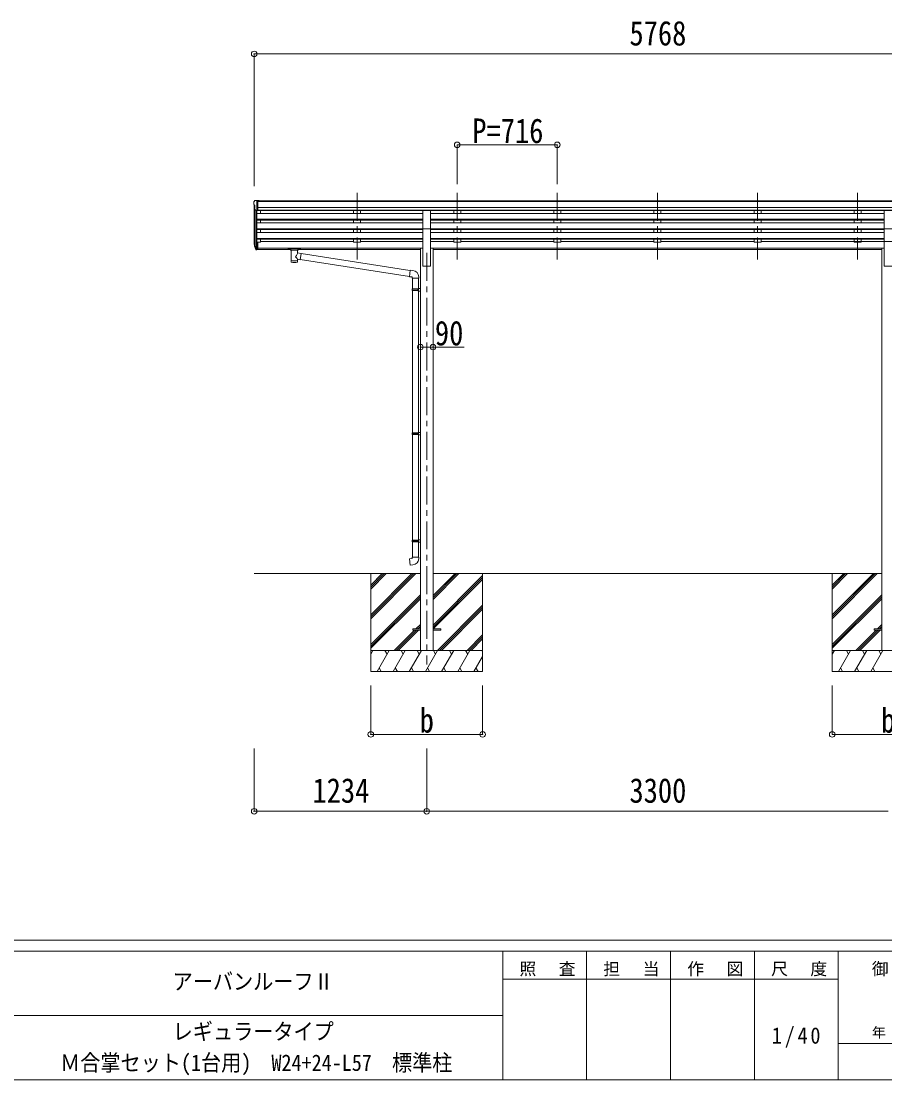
# Model space of a CAD drawing. Units: millimetres at full size, sheet at 1:40; some dimension numbers follow another scale. Extents: x -11243 to 11243, y -7760 to 7760.
# Drawn here: x 158 to 6334, y -7760 to -187 of the extents above; entities that cross this region are included whole.
import ezdxf
from ezdxf.enums import TextEntityAlignment as Align

# ---------------------------------------------------------------- set-up
doc = ezdxf.new("R2010")
doc.units = ezdxf.units.MM
doc.header["$LTSCALE"] = 40
doc.header["$PDMODE"] = 32
doc.header["$PDSIZE"] = 40
doc.linetypes.add('CHAIN1', pattern=[8, 5, -1, 1, -1])
for name, color, linetype, lineweight in [('0-0_0', 7, 'Continuous', 9), ('0-1_本体', 5, 'CHAIN1', 9), ('0-3_ELV2', 4, 'Continuous', 9), ('0-6_OTH_LINE', 6, 'Continuous', 9), ('0-9_OUTLINE', 7, 'Continuous', 9), ('F-0_240', 7, 'Continuous', 9)]:
    doc.layers.add(name, color=color, linetype=linetype, lineweight=lineweight)
doc.styles.add('ＭＳ ゴシック', font='')
doc.styles.get('ＭＳ ゴシック').set_extended_font_data('MS Gothic')

msp = doc.modelspace()

# ---------------------------------------------------------------- linework, layer by layer
at = {"layer": '0-0_0'}
for p, q in [((1824.23, -4138.73), (3013.03, -4138.73)), ((2658.23, -4138.73), (2658.23, -4838.73)), ((2658.23, -4432.9), (2952.41, -4138.73)), ((2658.23, -4447.05), (2966.55, -4138.73)), ((2658.23, -4461.19), (2980.69, -4138.73)), ((2658.23, -4249.06), (2768.56, -4138.73)), ((2658.23, -4234.92), (2754.42, -4138.73)), ((2658.23, -4220.77), (2740.28, -4138.73)), ((3103.43, -4324.36), (3289.06, -4138.73)), ((3103.43, -4310.22), (3274.92, -4138.73)), ((3103.43, -4296.07), (3260.78, -4138.73)), ((3103.43, -4138.73), (6313.03, -4138.73)), ((3103.43, -4508.2), (3458.23, -4153.41)), ((3458.23, -4138.73), (3458.23, -4838.73)), ((5958.23, -4138.73), (5958.23, -4838.73)), ((5958.23, -4432.9), (6252.41, -4138.73)), ((5958.23, -4447.05), (6266.55, -4138.73)), ((5958.23, -4461.19), (6280.69, -4138.73)), ((5958.23, -4249.06), (6068.56, -4138.73)), ((5958.23, -4234.92), (6054.42, -4138.73)), ((5958.23, -4220.77), (6040.28, -4138.73)), ((3103.43, -4522.35), (3458.23, -4167.55)), ((3105.69, -4534.23), (3458.23, -4181.69)), ((2658.23, -4645.04), (3013.03, -4290.24)), ((2658.23, -4659.18), (3013.03, -4304.38)), ((5958.23, -4645.04), (6313.03, -4290.24)), ((5958.23, -4659.18), (6313.03, -4304.38)), ((2658.23, -4673.32), (3013.03, -4318.52)), ((3135.04, -4688.73), (3458.23, -4365.54)), ((3149.18, -4688.73), (3458.23, -4379.68)), ((5958.23, -4673.32), (6313.03, -4318.52)), ((3163.32, -4688.73), (3458.23, -4393.82)), ((2826.67, -4688.73), (2972.17, -4543.23)), ((2840.81, -4688.73), (2986.31, -4543.23)), ((2854.95, -4688.73), (3000.45, -4543.23)), ((2981.17, -4534.23), (3013.03, -4502.37)), ((2995.31, -4534.23), (3013.03, -4516.51)), ((3009.45, -4534.23), (3013.03, -4530.65)), ((6126.67, -4688.73), (6272.17, -4543.23)), ((6140.81, -4688.73), (6286.31, -4543.23)), ((6154.95, -4688.73), (6300.45, -4543.23)), ((6281.17, -4534.23), (6313.03, -4502.37)), ((6295.31, -4534.23), (6313.03, -4516.51)), ((6309.45, -4534.23), (6313.03, -4530.65)), ((3347.17, -4688.73), (3458.23, -4577.67)), ((3361.31, -4688.73), (3458.23, -4591.81)), ((3375.45, -4688.73), (3458.23, -4605.95)), ((3458.23, -4688.73), (2658.23, -4688.73)), ((2658.23, -4716.23), (2674.11, -4688.73)), ((2702.97, -4838.73), (2789.58, -4688.73)), ((2774.58, -4714.71), (2759.58, -4688.73)), ((2818.45, -4838.73), (2905.05, -4688.73)), ((2890.05, -4714.71), (2875.04, -4688.73)), ((2933.91, -4838.73), (3020.52, -4688.73)), ((3005.52, -4714.71), (2990.52, -4688.73)), ((3049.39, -4838.73), (3135.99, -4688.73)), ((3120.99, -4714.71), (3105.99, -4688.73)), ((3164.86, -4838.73), (3251.46, -4688.73)), ((3236.46, -4714.71), (3221.46, -4688.73)), ((3280.33, -4838.73), (3366.93, -4688.73)), ((3336.93, -4688.73), (3351.93, -4714.71)), ((3452.4, -4688.73), (3458.23, -4698.83)), ((6758.23, -4688.73), (5958.23, -4688.73)), ((5958.23, -4716.23), (5974.11, -4688.73)), ((6002.97, -4838.73), (6089.58, -4688.73)), ((6074.58, -4714.71), (6059.58, -4688.73)), ((6118.45, -4838.73), (6205.05, -4688.73)), ((6190.05, -4714.71), (6175.04, -4688.73)), ((6233.91, -4838.73), (6320.52, -4688.73)), ((6305.52, -4714.71), (6290.52, -4688.73)), ((3395.8, -4838.73), (3458.23, -4730.59)), ((2658.23, -4838.73), (3458.23, -4838.73)), ((2717.97, -4812.75), (2732.97, -4838.73)), ((2833.44, -4812.75), (2848.44, -4838.73)), ((2948.91, -4812.75), (2963.91, -4838.73)), ((3064.38, -4812.75), (3079.38, -4838.73)), ((3179.85, -4812.75), (3194.85, -4838.73)), ((3295.32, -4812.75), (3310.32, -4838.73)), ((3410.79, -4812.75), (3425.79, -4838.73)), ((5958.23, -4838.73), (6758.23, -4838.73)), ((6017.97, -4812.75), (6032.97, -4838.73)), ((6133.44, -4812.75), (6148.44, -4838.73)), ((6248.91, -4812.75), (6263.91, -4838.73))]:
    msp.add_line(p, q, dxfattribs=at)
at = {"layer": '0-1_本体'}
for p, q in [((2560.23, -1414.32), (2560.23, -1891.84)), ((2560.23, -1414.32), (2560.23, -1891.84)), ((3276.23, -1414.32), (3276.23, -1891.84)), ((3276.23, -1414.32), (3276.23, -1891.84)), ((3992.23, -1414.32), (3992.23, -1891.84)), ((3992.23, -1414.32), (3992.23, -1891.84)), ((4708.23, -1414.32), (4708.23, -1891.84)), ((4708.23, -1414.32), (4708.23, -1891.84)), ((5424.23, -1414.32), (5424.23, -1891.84)), ((5424.23, -1414.32), (5424.23, -1891.84)), ((6140.23, -1414.32), (6140.23, -1891.84)), ((6140.23, -1414.32), (6140.23, -1891.84)), ((3058.23, -1845.16), (3058.23, -4788.73))]:
    msp.add_line(p, q, dxfattribs=at)
at = {"layer": '0-3_ELV2'}
for p, q in [((1822.23, -1479.44), (1822.23, -1480.07)), ((1824.23, -1500.65), (1824.23, -1767.09)), ((1824.76, -1501.25), (1830.08, -1504.32)), ((1829.14, -1470.64), (1825.07, -1476.45)), ((1832.23, -1470.07), (1829.9, -1470.21)), ((1830.23, -1504.58), (1830.23, -1520.86)), ((1832.23, -1470.07), (1850.73, -1470.07)), ((1844.23, -1543.06), (1844.23, -1470.07)), ((1850.73, -1470.07), (1860.73, -1470.16)), ((1850.73, -1542.06), (1850.73, -1470.07)), ((7565.73, -1471.67), (1850.73, -1471.67)), ((7565.73, -1476.89), (1850.73, -1476.89)), ((1860.73, -1471.67), (1860.73, -1470.16)), ((1836.6, -1541.24), (1827.6, -1525.65)), ((1829.2, -1528.42), (1829.2, -1793.8)), ((1838.23, -1542.58), (1838.22, -1812.23)), ((1844.23, -1543.06), (1839.02, -1542.74)), ((1850.73, -1542.06), (1844.23, -1542.06)), ((1844.23, -1543.06), (1844.23, -1767.45)), ((1844.23, -1561.97), (3030.73, -1561.97)), ((7565.73, -1520.42), (1850.73, -1520.42)), ((7565.73, -1538.27), (1850.73, -1538.27)), ((3030.73, -1541.52), (1850.73, -1541.52)), ((1869.23, -1541.52), (1869.23, -1561.97)), ((2535.23, -1541.52), (2535.23, -1561.97)), ((2585.23, -1541.52), (2585.23, -1561.97)), ((3030.73, -1672.5), (3030.73, -1540.7)), ((3030.73, -1540.7), (3085.73, -1540.7)), ((3085.73, -1672.5), (3085.73, -1540.7)), ((6330.73, -1541.52), (3085.73, -1541.52)), ((6330.73, -1561.97), (3085.73, -1561.97)), ((3251.23, -1541.52), (3251.23, -1561.97)), ((3301.23, -1541.52), (3301.23, -1561.97)), ((3967.23, -1541.52), (3967.23, -1561.97)), ((4017.23, -1541.52), (4017.23, -1561.97)), ((4683.23, -1541.52), (4683.23, -1561.97)), ((4733.23, -1541.52), (4733.23, -1561.97)), ((5399.23, -1541.52), (5399.23, -1561.97)), ((5449.23, -1541.52), (5449.23, -1561.97)), ((6115.23, -1541.52), (6115.23, -1561.97)), ((6165.23, -1541.52), (6165.23, -1561.97)), ((6330.73, -1672.5), (6330.73, -1540.7)), ((6330.73, -1540.7), (6385.73, -1540.7)), ((1844.23, -1603.85), (3030.73, -1603.85)), ((1844.23, -1605.35), (3030.73, -1605.35)), ((1844.23, -1609.67), (3030.73, -1609.67)), ((1844.23, -1630.47), (3030.73, -1630.47)), ((1869.23, -1609.67), (1869.23, -1630.47)), ((2535.23, -1609.67), (2535.23, -1630.47)), ((2585.23, -1609.67), (2585.23, -1630.47)), ((6330.73, -1603.85), (3085.73, -1603.85)), ((6330.73, -1605.35), (3085.73, -1605.35)), ((6330.73, -1609.67), (3085.73, -1609.67)), ((6330.73, -1630.47), (3085.73, -1630.47)), ((3251.23, -1609.67), (3251.23, -1630.47)), ((3301.23, -1609.67), (3301.23, -1630.47)), ((3967.23, -1609.67), (3967.23, -1630.47)), ((4017.23, -1609.67), (4017.23, -1630.47)), ((4683.23, -1609.67), (4683.23, -1630.47)), ((4733.23, -1609.67), (4733.23, -1630.47)), ((5399.23, -1609.67), (5399.23, -1630.47)), ((5449.23, -1609.67), (5449.23, -1630.47)), ((6115.23, -1609.67), (6115.23, -1630.47)), ((6165.23, -1609.67), (6165.23, -1630.47)), ((1844.23, -1672.34), (3030.73, -1672.34)), ((1844.23, -1673.84), (3030.73, -1673.84)), ((1844.23, -1678.16), (3030.73, -1678.16)), ((1844.23, -1698.96), (3030.73, -1698.96)), ((1844.23, -1740.84), (3030.73, -1740.84)), ((1869.23, -1698.96), (1869.23, -1678.16)), ((2535.23, -1678.16), (2535.23, -1698.96)), ((2585.23, -1678.16), (2585.23, -1698.96)), ((3030.73, -1672.5), (3030.73, -1938.73)), ((3030.73, -1672.5), (3085.73, -1672.5)), ((6330.73, -1672.34), (3085.73, -1672.34)), ((3085.73, -1672.5), (3085.73, -1938.73)), ((6330.73, -1673.84), (3085.73, -1673.84)), ((6330.73, -1678.16), (3085.73, -1678.16)), ((6330.73, -1698.96), (3085.73, -1698.96)), ((6330.73, -1740.84), (3085.73, -1740.84)), ((3251.23, -1678.16), (3251.23, -1698.96)), ((3301.23, -1678.16), (3301.23, -1698.96)), ((3967.23, -1678.16), (3967.23, -1698.96)), ((4017.23, -1678.16), (4017.23, -1698.96)), ((4683.23, -1678.16), (4683.23, -1698.96)), ((4733.23, -1678.16), (4733.23, -1698.96)), ((5399.23, -1678.16), (5399.23, -1698.96)), ((5449.23, -1678.16), (5449.23, -1698.96)), ((6115.23, -1678.16), (6115.23, -1698.96)), ((6165.23, -1678.16), (6165.23, -1698.96)), ((6330.73, -1672.5), (6330.73, -1938.73)), ((6330.73, -1672.5), (6385.73, -1672.5)), ((1825.32, -1781.64), (1829.2, -1789.59)), ((1825.93, -1780.26), (1829.2, -1787.33)), ((1827.64, -1792.92), (1827.98, -1797.32)), ((1827.98, -1797.32), (1836.79, -1820.87)), ((1828.59, -1796.76), (1836.79, -1812.93)), ((1837.8, -1811.81), (1830.04, -1796.4)), ((1844.23, -1812.48), (1839.09, -1812.48)), ((1844.23, -1814.29), (1839.38, -1814.29)), ((1844.23, -1742.33), (3030.73, -1742.33)), ((1844.23, -1746.65), (3030.73, -1746.65)), ((1844.23, -1767.45), (1844.23, -1822.22)), ((1850.73, -1767.45), (1844.23, -1767.45)), ((1850.73, -1807.58), (1844.23, -1807.58)), ((1850.73, -1812.46), (1844.23, -1812.46)), ((1850.73, -1767.45), (1850.73, -1821.48)), ((1869.23, -1768.08), (1850.73, -1768.08)), ((1850.73, -1810.16), (3013.03, -1810.16)), ((1850.73, -1811.55), (3013.03, -1811.55)), ((1869.23, -1746.65), (1869.23, -1768.08)), ((1869.23, -1763.14), (2535.23, -1763.14)), ((2535.23, -1746.65), (2535.23, -1768.08)), ((2585.23, -1768.08), (2535.23, -1768.08)), ((2585.23, -1746.65), (2585.23, -1768.08)), ((2585.23, -1763.14), (3030.73, -1763.14)), ((3013.03, -1809.73), (3013.03, -4688.73)), ((3013.03, -1809.73), (3030.73, -1809.73)), ((6330.73, -1742.33), (3085.73, -1742.33)), ((6330.73, -1746.65), (3085.73, -1746.65)), ((3251.23, -1763.14), (3085.73, -1763.14)), ((3103.43, -1809.73), (3085.73, -1809.73)), ((3103.43, -1809.73), (3103.43, -4688.73)), ((6313.03, -1810.16), (3103.43, -1810.16)), ((6313.03, -1811.55), (3103.43, -1811.55)), ((3251.23, -1746.65), (3251.23, -1768.08)), ((3301.23, -1768.08), (3251.23, -1768.08)), ((3301.23, -1746.65), (3301.23, -1768.08)), ((3967.23, -1763.14), (3301.23, -1763.14)), ((3967.23, -1746.65), (3967.23, -1768.08)), ((4017.23, -1768.08), (3967.23, -1768.08)), ((4017.23, -1746.65), (4017.23, -1768.08)), ((4683.23, -1763.14), (4017.23, -1763.14)), ((4683.23, -1746.65), (4683.23, -1768.08)), ((4733.23, -1768.08), (4683.23, -1768.08)), ((4733.23, -1746.65), (4733.23, -1768.08)), ((5399.23, -1763.14), (4733.23, -1763.14)), ((5399.23, -1746.65), (5399.23, -1768.08)), ((5449.23, -1768.08), (5399.23, -1768.08)), ((5449.23, -1746.65), (5449.23, -1768.08)), ((6330.73, -1763.14), (5449.23, -1763.14)), ((6115.23, -1746.65), (6115.23, -1768.08)), ((6385.73, -1763.14), (6115.23, -1763.14)), ((6165.23, -1768.08), (6115.23, -1768.08)), ((6165.23, -1746.65), (6165.23, -1768.08)), ((6330.73, -1763.14), (6165.23, -1763.14)), ((6313.03, -1809.73), (6313.03, -4688.73)), ((6313.03, -1809.73), (6330.73, -1809.73)), ((1844.23, -1822.22), (1839.38, -1822.22)), ((1850.73, -1821.48), (1844.23, -1821.48)), ((2084.73, -1819.24), (1850.73, -1819.24)), ((3013.03, -1819.24), (2138.73, -1819.24)), ((6313.03, -1819.24), (3103.43, -1819.24)), ((3030.73, -1938.73), (3085.73, -1938.73)), ((6330.73, -1938.73), (6385.73, -1938.73)), ((2958.23, -4534.23), (2958.23, -4543.23)), ((2958.23, -4534.23), (3013.03, -4534.23)), ((2958.23, -4543.23), (3013.03, -4543.23)), ((3103.43, -4534.23), (3158.23, -4534.23)), ((3103.43, -4543.23), (3158.23, -4543.23)), ((3158.23, -4534.23), (3158.23, -4543.23)), ((6258.23, -4534.23), (6258.23, -4543.23)), ((6258.23, -4534.23), (6313.03, -4534.23)), ((6258.23, -4543.23), (6313.03, -4543.23))]:
    msp.add_line(p, q, dxfattribs=at)
for centre, radius, start, end in [((1825.23, -1479.44), 3, 93, 180), ((2024.23, -1480.07), 202, 180, 184.94904), ((1829.13, -1496.88), 6.18, 185.7035, 224.99897), ((1829.96, -1471.21), 1, 93.5, 145), ((1829.93, -1504.58), 0.3, 0, 60), ((1830.2, -1524.15), 3, 94.7167, 210), ((1829.93, -1520.86), 0.3, 274.7167, 0), ((1839.2, -1539.74), 3, 210, 266.5), ((1853.41, -1772.52), 29.53, 186.50806, 197.98144), ((1854.82, -1770.77), 30.41, 187.1552, 198.19734)]:
    msp.add_arc(centre, radius, start, end, dxfattribs=at)
for centre, major_axis, ratio, start_param, end_param in [((1912.88, -1772.96), (-89.06, 1.43), 0.57596, 6.1962358, 6.3678173), ((1912.09, -1766.28), (87.93, 4.42), 0.541684, 3.0659337, 3.2228513), ((1828.94, -1792.92), (1.3, 0), 0.90356, 1.3700892, 3.347195), ((1914.86, -1776.73), (-89.07, 0), 0.90356, 0.2056023, 0.2515348), ((1914.15, -1772.86), (-88.05, 0), 0.90356, 0.2662965, 0.3003836), ((1839.38, -1811.58), (-3, 0), 0.90356, 0.5235988, 1.5707963), ((1839.09, -1811.13), (-1.5, 0), 0.90356, 0.5235988, 1.5707963), ((1839.38, -1819.51), (3, 0), 0.90356, 3.6651914, 4.712389)]:
    msp.add_ellipse(centre, major_axis=major_axis, ratio=ratio, start_param=start_param, end_param=end_param, dxfattribs=at)
at = {"layer": '0-6_OTH_LINE'}
for p, q in [((1824.23, -421.67), (1824.23, -1367.09)), ((1824.23, -421.67), (7592.23, -421.67)), ((3276.23, -1071.67), (3276.23, -1354.13)), ((3276.23, -1071.67), (3992.23, -1071.67)), ((3992.23, -1071.67), (3992.23, -1354.13)), ((3013.03, -2518.28), (3103.43, -2518.28)), ((2658.23, -5288.73), (2658.23, -4938.75)), ((3458.23, -5288.73), (3458.23, -4938.75)), ((5958.23, -5288.73), (5958.23, -4938.75)), ((2658.23, -5288.73), (3458.23, -5288.73)), ((5958.23, -5288.73), (6758.23, -5288.73)), ((1824.23, -5838.73), (1824.23, -5388.73)), ((3058.23, -5838.73), (3058.23, -5388.73)), ((3058.23, -5838.73), (1824.23, -5838.73)), ((6358.23, -5838.73), (3058.23, -5838.73))]:
    msp.add_line(p, q, dxfattribs=at)
at = {"layer": '0-6_OTH_LINE', "lineweight": 18}
msp.add_line((3103.43, -2518.28), (3325.38, -2518.28), dxfattribs=at)
at = {"layer": '0-6_OTH_LINE'}
for p in [(1824.23, -421.67), (3276.23, -1071.67), (3992.23, -1071.67), (3013.03, -2518.28), (3103.43, -2518.28), (2658.23, -5288.73), (3458.23, -5288.73), (5958.23, -5288.73), (1824.23, -5838.73), (3058.23, -5838.73)]:
    msp.add_point(p, dxfattribs=at)
at = {"layer": '0-9_OUTLINE'}
for p, q in [((2068.23, -1812.33), (2068.23, -1818.09)), ((2070.23, -1811.66), (2153.23, -1811.66)), ((2070.23, -1813.84), (2153.23, -1813.84)), ((2155.23, -1812.33), (2155.23, -1818.09)), ((2070.23, -1818.75), (2084.73, -1818.75)), ((2084.73, -1824.4), (2084.73, -1817.85)), ((2088.83, -1825.32), (2088.81, -1910.75)), ((2159.85, -1847.97), (2134.62, -1844.05)), ((2134.65, -1910.75), (2134.62, -1890.09)), ((2134.62, -1890.4), (2152.83, -1893.22)), ((2134.63, -1844.06), (2134.63, -1825.32)), ((2138.73, -1824.4), (2138.73, -1817.85)), ((2138.73, -1818.75), (2153.23, -1818.75)), ((2159.85, -1847.97), (2152.83, -1893.22)), ((2935.16, -2012.81), (2153.1, -1891.48)), ((2938.83, -1970.88), (2159.53, -1849.98)), ((2959.84, -1970.76), (2939, -1968.93)), ((2954.92, -2026.5), (3000.92, -2026.5)), ((2957.03, -2026.5), (2957.03, -2102.8)), ((2999.03, -2026.5), (2999.03, -2100.24)), ((3000.92, -2026.5), (3000.92, -2015.58)), ((2955.03, -2104.8), (2956.03, -2102.8)), ((2955.03, -2104.8), (2999.03, -2104.8)), ((2955.03, -2104.8), (2955.03, -2112.8)), ((2955.03, -2112.8), (2999.03, -2112.8)), ((2955.03, -2112.8), (2956.03, -2114.8)), ((2956.03, -2102.8), (2999.03, -2102.8)), ((2956.03, -2114.8), (2999.03, -2114.8)), ((2957.03, -2114.8), (2957.03, -3131.48)), ((2994.55, -2104.8), (2994.12, -2102.8)), ((2997.03, -2100.3), (3013.03, -2099.83)), ((2997.03, -2102.3), (2997.03, -2100.3)), ((2997.03, -2102.3), (2999.03, -2102.3)), ((2997.03, -2117.3), (2997.03, -2115.3)), ((2997.03, -2117.3), (3013.03, -2117.77)), ((2999.03, -2117.35), (2999.03, -3128.92)), ((3013.03, -2099.83), (3013.03, -2117.77)), ((2955.03, -3133.48), (2956.03, -3131.48)), ((2955.03, -3133.48), (2999.03, -3133.48)), ((2955.03, -3133.48), (2955.03, -3141.48)), ((2955.03, -3141.48), (2999.03, -3141.48)), ((2955.03, -3141.48), (2956.03, -3143.48)), ((2956.03, -3131.48), (2999.03, -3131.48)), ((2956.03, -3143.48), (2999.03, -3143.48)), ((2957.03, -3143.48), (2957.03, -3899.17)), ((2994.55, -3133.48), (2994.12, -3131.48)), ((2997.03, -3128.98), (3013.03, -3128.51)), ((2997.03, -3130.98), (2997.03, -3128.98)), ((2997.03, -3130.98), (2999.03, -3130.98)), ((2997.03, -3145.98), (2997.03, -3143.98)), ((2997.03, -3145.98), (3013.03, -3146.45)), ((2999.03, -3146.04), (2999.03, -3896.61)), ((3013.03, -3128.51), (3013.03, -3146.45)), ((2955.03, -3901.17), (2956.03, -3899.17)), ((2955.03, -3901.17), (2999.03, -3901.17)), ((2955.03, -3901.17), (2955.03, -3909.17)), ((2955.03, -3909.17), (2999.03, -3909.17)), ((2955.03, -3909.17), (2956.03, -3911.17)), ((2956.03, -3899.17), (2999.03, -3899.17)), ((2956.03, -3911.17), (2999.03, -3911.17)), ((2957.03, -3911.17), (2957.03, -4021.17)), ((2994.55, -3901.17), (2994.12, -3899.17)), ((2997.03, -3896.67), (3013.03, -3896.2)), ((2997.03, -3898.67), (2997.03, -3896.67)), ((2997.03, -3898.67), (2999.03, -3898.67)), ((2997.03, -3913.67), (2997.03, -3911.67)), ((2997.03, -3913.67), (3013.03, -3914.14)), ((2999.03, -3913.73), (2999.03, -4021.17)), ((3013.03, -3896.2), (3013.03, -3914.14)), ((2955.03, -4021.17), (3001.03, -4021.17)), ((2955.03, -4031.17), (2955.03, -4021.17)), ((3001.03, -4021.17), (3001.03, -4032.09))]:
    msp.add_line(p, q, dxfattribs=at)
for points in [[(2068.23, -1812.33), (2068.27, -1812.13), (2068.35, -1812), (2068.45, -1811.9), (2068.55, -1811.84), (2068.67, -1811.8), (2068.96, -1811.73), (2069.45, -1811.69), (2069.99, -1811.67), (2070.23, -1811.66)], [(2153.23, -1811.66), (2153.58, -1811.67), (2154.11, -1811.69), (2154.56, -1811.75), (2154.86, -1811.82), (2155.03, -1811.92), (2155.15, -1812.06), (2155.22, -1812.24), (2155.23, -1812.33)], [(2068.23, -1818.09), (2068.27, -1818.28), (2068.35, -1818.42), (2068.45, -1818.51), (2068.55, -1818.57), (2068.67, -1818.62), (2068.96, -1818.68), (2069.45, -1818.73), (2069.99, -1818.75), (2070.23, -1818.75)], [(2153.23, -1818.75), (2153.58, -1818.75), (2154.11, -1818.72), (2154.56, -1818.67), (2154.86, -1818.59), (2155.03, -1818.49), (2155.15, -1818.36), (2155.22, -1818.18), (2155.23, -1818.09)], [(2939, -1968.93), (2934.99, -2014.76), (2954.92, -2016.5), (2954.92, -2026.5)], [(2994.55, -2104.8), (2994.55, -2112.8), (2994.12, -2114.8)], [(2997.03, -2115.3), (2999.03, -2115.3), (2999.03, -2102.3)], [(2994.55, -3133.48), (2994.55, -3141.48), (2994.12, -3143.48)], [(2997.03, -3143.98), (2999.03, -3143.98), (2999.03, -3130.98)], [(2994.55, -3901.17), (2994.55, -3909.17), (2994.12, -3911.17)], [(2997.03, -3911.67), (2999.03, -3911.67), (2999.03, -3898.67)], [(2959.95, -4076.92), (2939.11, -4078.74), (2935.1, -4032.91), (2955.03, -4031.17)]]:
    msp.add_lwpolyline(points, dxfattribs=at)
for centre, start, end in [((2955.92, -2015.58), 0, 85), ((2956.03, -4032.09), 275, 0)]:
    msp.add_arc(centre, 45, start, end, dxfattribs=at)
for centre, major_axis, ratio, start_param, end_param in [((2070.23, -1814.06), (2, 0), 0.109601, 3.1415927, 4.712389), ((2111.73, -1817.85), (27, 0), 0.070066, 6.2831853, 9.424778), ((2153.23, -1814.06), (2, 0), 0.109601, 4.712389, 6.2831853), ((2111.73, -1824.31), (27.06, 0), 0.069685, 3.1415927, 6.2831853), ((2111.72, -1870.59), (-22.81, -26.62), 0.234429, 1.6855472, 3.1268519), ((2114.28, -1867.95), (20.32, -22.25), 0.045535, 0.0389954, 1.3075346), ((2122.73, -1821.83), (16, 0), 0.361356, 6.2636979, 6.2831853), ((2111.73, -1910.75), (22.92, 0), 0.101955, 3.1415499, 6.2833984), ((2111.73, -1898.31), (22.91, 0), 0.122865, 3.1415927, 6.2831853)]:
    msp.add_ellipse(centre, major_axis=major_axis, ratio=ratio, start_param=start_param, end_param=end_param, dxfattribs=at)
at = {"layer": 'F-0_240', "color": 5}
for p, q in [((-11242.74, -6760), (10677.26, -6760)), ((-11242.74, -6840), (7121.58, -6840)), ((3601.58, -6840), (3601.58, -7760)), ((4201.58, -6840), (4201.58, -7760)), ((4801.58, -6840), (4801.58, -7760)), ((5401.58, -6840), (5401.58, -7760)), ((6001.58, -6840), (6001.58, -7760)), ((3601.58, -7040), (6001.58, -7040)), ((-4598.42, -7300), (3601.58, -7300)), ((6001.58, -7500), (7121.58, -7500)), ((-11242.74, -7760), (10677.26, -7760))]:
    msp.add_line(p, q, dxfattribs=at)

# ---------------------------------------------------------------- texts
at = {"layer": '0-6_OTH_LINE', "color": 7, "style": 'ＭＳ ゴシック', "width": 0.85}
for s, p in [('5768', (4508.23, -413.67)), ('P=716', (3384.23, -1111.67)), ('90', (3116.93, -2558.86)), ('b', (3008.23, -5328.73)), ('b', (6308.23, -5328.73)), ('1234', (2241.23, -5830.73)), ('3300', (4508.23, -5830.73))]:
    msp.add_text(s, height=176, dxfattribs=at).set_placement(p, align=Align.BOTTOM_LEFT)
at = {"layer": 'F-0_240', "style": 'ＭＳ ゴシック', "width": 0.9}
for s, p in [('アーバンルーフⅡ', (1241.58, -7150)), ('レギュラータイプ', (1241.58, -7507.84)), ('Ｍ合掌セット(1台用)\u3000W24+24-L57\u3000標準柱', (436.58, -7731.34))]:
    msp.add_text(s, height=117.3, dxfattribs=at).set_placement(p, align=Align.BOTTOM_LEFT)
at = {"layer": 'F-0_240', "style": 'ＭＳ ゴシック'}
msp.add_text('年\u3000\u3000月\u3000\u3000日', height=73.31, dxfattribs=at).set_placement((6241.58, -7480), align=Align.BOTTOM_LEFT)
at = {"layer": 'F-0_240', "attachment_point": 7, "style": 'ＭＳ ゴシック'}
for s, insert, char_height in [('\\T1.17;照\u3000査', (3721.58, -7020), 87.98), ('\\T1.17;担\u3000当', (4321.58, -7020), 87.98), ('\\T1.17;作\u3000図', (4921.58, -7020), 87.98), ('\\T1.17;尺\u3000度', (5521.58, -7020), 87.98), ('\\T1.17;御受領印', (6241.58, -7020), 87.98), ('\\T1.28;\\W0.9;1/40', (5526.58, -7530), 117.3)]:
    msp.add_mtext(s, dxfattribs=dict(at, insert=insert, char_height=char_height))

doc.saveas('drawing.dxf')
